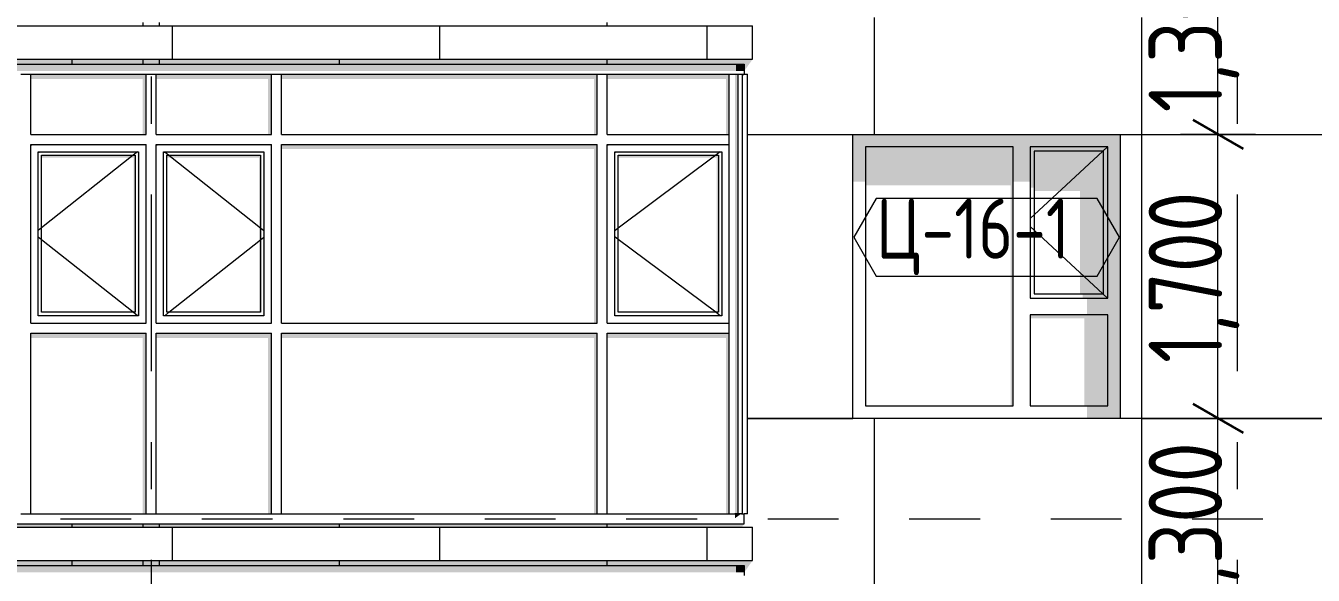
# Model space of a CAD drawing. Header units: millimetres. Extents: x 18162 to 7085488, y 72188 to 247925.
# Drawn here: x 5816259 to 5823964, y 139046 to 142334 of the extents above; entities that cross this region are included whole.
import ezdxf
from ezdxf.enums import TextEntityAlignment as Align

# ---------------------------------------------------------------- set-up
doc = ezdxf.new("R2010")
doc.units = ezdxf.units.MM
doc.header["$MEASUREMENT"] = 0
doc.linetypes.add('Dashed', pattern=[423.333333, 211.666667, -211.666667])
doc.linetypes.add('Double Dashed', pattern=[1093.611073, 529.166651, -211.666656, 141.111112, -211.666656])
for name, color, linetype in [('Archicad Windows', 7, 'Continuous'), ('Finish - Wall', 7, 'Continuous'), ('Structural - Bearing', 7, 'Continuous'), ('Structural - Grid', 7, 'Continuous')]:
    doc.layers.add(name, color=color, linetype=linetype)
doc.styles.add('GENERATED_STYLE_3', font='', dxfattribs={"width": 0.8})
doc.styles.get('GENERATED_STYLE_3').set_extended_font_data('ISOCPEUR MON')
doc.dimstyles.new('GENERATED_STYLE__19', dxfattribs={"dimtxt": 440.00001, "dimasz": 228, "dimexe": 0.18, "dimexo": 31028.935828, "dimgap": 0, "dimtad": 1, "dimdec": 0, "dimzin": 0, "dimdsep": 46, "dimtxsty": 'GENERATED_STYLE_3', "dimblk": 'ARROWHEAD_2', "dimblk1": 'ARROWHEAD_2', "dimblk2": 'ARROWHEAD_2', "dimcen": 0.09, "dimclrd": 13, "dimclre": 13, "dimclrt": 13, "dimadec": 0, "dimazin": 0, "dimtfac": 1, "dimtdec": 4, "dimtmove": 0, "dimatfit": 3, "dimfxl": 1, "dimtolj": 1, "dimtzin": 0, "dimarcsym": 0})
doc.dimstyles.new('GENERATED_STYLE__21', dxfattribs={"dimtxt": 440.00001, "dimasz": 228, "dimexe": 0.18, "dimexo": 31149.347984, "dimgap": 0, "dimtad": 1, "dimdec": 0, "dimzin": 0, "dimdsep": 46, "dimtxsty": 'GENERATED_STYLE_3', "dimblk": 'ARROWHEAD_2', "dimblk1": 'ARROWHEAD_2', "dimblk2": 'ARROWHEAD_2', "dimcen": 0.09, "dimclrd": 13, "dimclre": 13, "dimclrt": 13, "dimadec": 0, "dimazin": 0, "dimtfac": 1, "dimtdec": 4, "dimtmove": 0, "dimatfit": 3, "dimfxl": 1, "dimtolj": 1, "dimtzin": 0, "dimarcsym": 0})
doc.dimstyles.new('GENERATED_STYLE__30', dxfattribs={"dimtxt": 440.00001, "dimasz": 228, "dimexe": 0.18, "dimexo": 0.0625, "dimgap": 0, "dimtad": 1, "dimdec": 0, "dimzin": 0, "dimdsep": 46, "dimtxsty": 'GENERATED_STYLE_3', "dimblk": 'ARROWHEAD_2', "dimblk1": 'ARROWHEAD_2', "dimblk2": 'ARROWHEAD_2', "dimcen": 0.09, "dimclrd": 13, "dimclre": 13, "dimclrt": 13, "dimadec": 0, "dimazin": 0, "dimtfac": 1, "dimtdec": 4, "dimtmove": 0, "dimatfit": 3, "dimfxl": 1, "dimtolj": 1, "dimtzin": 0, "dimarcsym": 0})
doc.dimstyles.new('GENERATED_STYLE__31', dxfattribs={"dimtxt": 440.00001, "dimasz": 228, "dimexe": 0.18, "dimexo": 1815.703396, "dimgap": 0, "dimtad": 1, "dimdec": 0, "dimzin": 0, "dimdsep": 46, "dimtxsty": 'GENERATED_STYLE_3', "dimblk": 'ARROWHEAD_2', "dimblk1": 'ARROWHEAD_2', "dimblk2": 'ARROWHEAD_2', "dimcen": 0.09, "dimclrd": 13, "dimclre": 13, "dimclrt": 13, "dimadec": 0, "dimazin": 0, "dimtfac": 1, "dimtdec": 4, "dimtmove": 0, "dimatfit": 3, "dimfxl": 1, "dimtolj": 1, "dimtzin": 0, "dimarcsym": 0})

# ---------------------------------------------------------------- blocks, each defined once
blk = doc.blocks.new('*X2386', base_point=(5785635.3, 106384.1))
at = {"layer": 'Structural - Bearing', "color": 8, "linetype": 'Continuous', "lineweight": 13}
blk.add_line((5816535.3, 139134.1), (5816535.3, 139104.1), dxfattribs=at)
blk = doc.blocks.new('*X2387', base_point=(5785635.3, 106384.1))
at = {"layer": 'Structural - Bearing', "color": 8, "linetype": 'Continuous', "lineweight": 13}
for p, q in [((5821335.3, 139284.1), (5821335.3, 138684.1)), ((5822935.3, 139284.1), (5822935.3, 136984.1)), ((5818135.3, 139134.1), (5818135.3, 139104.1)), ((5819735.3, 139134.1), (5819735.3, 139104.1))]:
    blk.add_line(p, q, dxfattribs=at)
blk = doc.blocks.new('*X2396', base_point=(5785635.3, 106384.1))
at = {"layer": 'Structural - Bearing', "color": 8, "linetype": 'Continuous', "lineweight": 13}
for p, q in [((5816535.3, 142134.1), (5816535.3, 142104.1)), ((5816535.3, 139354.1), (5816535.3, 139334.1))]:
    blk.add_line(p, q, dxfattribs=at)
blk = doc.blocks.new('*X2397', base_point=(5785635.3, 106384.1))
at = {"layer": 'Structural - Bearing', "color": 8, "linetype": 'Continuous', "lineweight": 13}
for p, q in [((5821335.3, 142284.1), (5821335.3, 141684.1)), ((5822935.3, 142284.1), (5822935.3, 139984.1)), ((5818135.3, 142134.1), (5818135.3, 142104.1)), ((5819735.3, 142134.1), (5819735.3, 142104.1)), ((5820578.3, 141684.1), (5820835.3, 141684.1)), ((5820835.3, 141684.1), (5821208.8, 141684.1)), ((5822808.8, 141684.1), (5822935.3, 141684.1)), ((5822935.3, 141684.1), (5824035.3, 141684.1)), ((5820578.3, 139984.1), (5820835.3, 139984.1)), ((5820835.3, 139984.1), (5820578.3, 139984.1)), ((5821208.8, 139984.1), (5820835.3, 139984.1)), ((5820835.3, 139984.1), (5821208.8, 139984.1)), ((5821335.3, 139984.1), (5821335.3, 139384.1)), ((5822935.3, 139984.1), (5822808.8, 139984.1)), ((5822935.3, 139984.1), (5824035.3, 139984.1)), ((5822935.3, 139984.1), (5822935.3, 139384.1)), ((5824035.3, 139984.1), (5822935.3, 139984.1)), ((5821335.3, 139384.1), (5821335.3, 139284.1)), ((5822935.3, 139384.1), (5822935.3, 139284.1)), ((5818135.3, 139354.1), (5818135.3, 139334.1)), ((5819735.3, 139354.1), (5819735.3, 139334.1))]:
    blk.add_line(p, q, dxfattribs=at)
blk = doc.blocks.new('*X2404', base_point=(5785635.3, 106384.1))
at = {"layer": 'Structural - Bearing', "color": 7, "linetype": 'Continuous', "lineweight": 9}
for p, q in [((5813935.3, 139334.1), (5813935.3, 139134.1)), ((5815535.3, 139334.1), (5815535.3, 139134.1)), ((5817135.3, 139334.1), (5817135.3, 139134.1)), ((5818735.3, 139334.1), (5818735.3, 139134.1)), ((5820335.3, 139334.1), (5820335.3, 139134.1))]:
    blk.add_line(p, q, dxfattribs=at)
blk = doc.blocks.new('*X2407', base_point=(5785635.3, 106384.1))
at = {"layer": 'Structural - Bearing', "color": 8, "linetype": 'Continuous', "lineweight": 13}
for p, q in [((5819735.3, 142354.1), (5819735.3, 142334.1)), ((5821335.3, 142384.1), (5821335.3, 142284.1)), ((5822935.3, 142384.1), (5822935.3, 142284.1))]:
    blk.add_line(p, q, dxfattribs=at)
blk = doc.blocks.new('*X2414', base_point=(5785635.3, 106384.1))
at = {"layer": 'Structural - Bearing', "color": 7, "linetype": 'Continuous', "lineweight": 9}
for p, q in [((5813935.3, 142334.1), (5813935.3, 142134.1)), ((5815535.3, 142334.1), (5815535.3, 142134.1)), ((5817135.3, 142334.1), (5817135.3, 142134.1)), ((5818735.3, 142334.1), (5818735.3, 142134.1)), ((5820335.3, 142334.1), (5820335.3, 142134.1))]:
    blk.add_line(p, q, dxfattribs=at)
blk = doc.blocks.new('*D2613', base_point=(5785635.3, 106384.1))
at = {"color": 12, "linetype": 'Continuous', "lineweight": 35}
for p, q in [((5838328.4, 139220.7), (5838628.4, 139047.5)), ((5838328.4, 136420.7), (5838628.4, 136247.5))]:
    blk.add_line(p, q, dxfattribs=at)
at = {"color": 13, "linetype": 'Continuous', "lineweight": 13}
for p, q in [((5838703.4, 139134.1), (5837187.8, 139134.1)), ((5838478.4, 136334.1), (5838478.4, 139134.1)), ((5838703.4, 136334.1), (5837187.8, 136334.1))]:
    blk.add_line(p, q, dxfattribs=at)
at = {"color": 13, "lineweight": 13, "char_height": 440, "attachment_point": 7, "rotation": 90, "style": 'GENERATED_STYLE_3'}
for s, insert in [('\\A1;{\\pql;\\fISOCPEUR MON|b0|i0|c0|p0;\\W0.800000;2,800}', (5838605.9, 137549.6)), ('\\A1;{\\pql;\\fISOCPEUR MON|b0|i0|c0|p0;\\W0.800000;200}', (5838518.1, 136420.8))]:
    blk.add_mtext(s, dxfattribs=dict(at, insert=insert))
blk = doc.blocks.new('ARROWHEAD_2')
at = {"color": 0, "linetype": 'Continuous', "lineweight": 0}
for p, q in [((-0.378, -0.655), (0.378, 0.655)), ((0, 0), (-1, 0))]:
    blk.add_line(p, q, dxfattribs=at)
blk = doc.blocks.new('*D2614', base_point=(5785635.3, 106384.1))
at = {"color": 12, "linetype": 'Continuous', "lineweight": 35}
for p, q in [((5838328.4, 139420.7), (5838628.4, 139247.5)), ((5838328.4, 139220.7), (5838628.4, 139047.5))]:
    blk.add_line(p, q, dxfattribs=at)
at = {"color": 13, "linetype": 'Continuous', "lineweight": 13}
for p, q in [((5838703.4, 139334.1), (5837187.8, 139334.1)), ((5838478.4, 139134.1), (5838478.4, 139334.1)), ((5838703.4, 139134.1), (5837187.8, 139134.1))]:
    blk.add_line(p, q, dxfattribs=at)
blk = doc.blocks.new('*D2615', base_point=(5785635.3, 106384.1))
at = {"color": 12, "linetype": 'Continuous', "lineweight": 35}
for p, q in [((5838328.4, 142220.7), (5838628.4, 142047.5)), ((5838328.4, 139420.7), (5838628.4, 139247.5))]:
    blk.add_line(p, q, dxfattribs=at)
at = {"color": 13, "linetype": 'Continuous', "lineweight": 13}
for p, q in [((5838703.4, 142134.1), (5837187.8, 142134.1)), ((5838478.4, 139334.1), (5838478.4, 142134.1)), ((5838703.4, 139334.1), (5837187.8, 139334.1))]:
    blk.add_line(p, q, dxfattribs=at)
at = {"color": 13, "lineweight": 13, "char_height": 440, "attachment_point": 7, "rotation": 90, "style": 'GENERATED_STYLE_3'}
for s, insert in [('\\A1;{\\pql;\\fISOCPEUR MON|b0|i0|c0|p0;\\W0.800000;2,800}', (5838605.9, 140549.6)), ('\\A1;{\\pql;\\fISOCPEUR MON|b0|i0|c0|p0;\\W0.800000;200}', (5838518.1, 139420.8))]:
    blk.add_mtext(s, dxfattribs=dict(at, insert=insert))
blk = doc.blocks.new('*D2616', base_point=(5785635.3, 106384.1))
at = {"color": 12, "linetype": 'Continuous', "lineweight": 35}
for p, q in [((5838328.4, 142420.7), (5838628.4, 142247.5)), ((5838328.4, 142220.7), (5838628.4, 142047.5))]:
    blk.add_line(p, q, dxfattribs=at)
at = {"color": 13, "linetype": 'Continuous', "lineweight": 13}
for p, q in [((5838703.4, 142334.1), (5837187.8, 142334.1)), ((5838478.4, 142134.1), (5838478.4, 142334.1)), ((5838703.4, 142134.1), (5837187.8, 142134.1))]:
    blk.add_line(p, q, dxfattribs=at)
blk = doc.blocks.new('*D2617', base_point=(5785635.3, 106384.1))
at = {"color": 12, "linetype": 'Continuous', "lineweight": 35}
for p, q in [((5838328.4, 145220.7), (5838628.4, 145047.5)), ((5838328.4, 142420.7), (5838628.4, 142247.5))]:
    blk.add_line(p, q, dxfattribs=at)
at = {"color": 13, "linetype": 'Continuous', "lineweight": 13}
for p, q in [((5838703.4, 145134.1), (5837187.8, 145134.1)), ((5838478.4, 142334.1), (5838478.4, 145134.1)), ((5838703.4, 142334.1), (5837187.8, 142334.1))]:
    blk.add_line(p, q, dxfattribs=at)
at = {"color": 13, "lineweight": 13, "char_height": 440, "attachment_point": 7, "rotation": 90, "style": 'GENERATED_STYLE_3'}
for s, insert in [('\\A1;{\\pql;\\fISOCPEUR MON|b0|i0|c0|p0;\\W0.800000;2,800}', (5838605.9, 143549.6)), ('\\A1;{\\pql;\\fISOCPEUR MON|b0|i0|c0|p0;\\W0.800000;200}', (5838518.1, 142420.8))]:
    blk.add_mtext(s, dxfattribs=dict(at, insert=insert))
blk = doc.blocks.new('*D2646', base_point=(5785635.3, 106384.1))
at = {"color": 13, "linetype": 'Continuous', "lineweight": 13}
for p, q in [((5801482.5, 156834.1), (5801482.5, 156980.8)), ((5816658.8, 156834.1), (5801257.5, 156834.1)), ((5801482.5, 102734.1), (5801482.5, 156834.1)), ((5806188.8, 102734.1), (5801257.5, 102734.1)), ((5801482.5, 102587.4), (5801482.5, 102734.1))]:
    blk.add_line(p, q, dxfattribs=at)
at = {"color": 12, "linetype": 'Continuous', "lineweight": 35}
for p, q in [((5801632.5, 156747.5), (5801332.5, 156920.7)), ((5801332.5, 102820.7), (5801632.5, 102647.5))]:
    blk.add_line(p, q, dxfattribs=at)
at = {"color": 13, "lineweight": 13, "insert": (5801610.1, 129125.4), "char_height": 440, "attachment_point": 7, "rotation": 90, "style": 'GENERATED_STYLE_3'}
blk.add_mtext('\\A1;{\\pql;\\fISOCPEUR MON|b0|i0|c0|p0;\\W0.800000;54,100}', dxfattribs=at)
blk = doc.blocks.new('*D2670', base_point=(5785635.3, 106384.1))
at = {"color": 12, "linetype": 'Continuous', "lineweight": 35}
for p, q in [((5823243.5, 140070.7), (5823543.5, 139897.5)), ((5823243.5, 138770.7), (5823543.5, 138597.5))]:
    blk.add_line(p, q, dxfattribs=at)
at = {"color": 13, "linetype": 'Continuous', "lineweight": 13}
for p, q in [((5823618.5, 139984.1), (5823168.5, 139984.1)), ((5823393.5, 138684.1), (5823393.5, 139984.1)), ((5823618.5, 138684.1), (5823168.5, 138684.1))]:
    blk.add_line(p, q, dxfattribs=at)
at = {"color": 13, "lineweight": 13, "insert": (5823521.1, 138815.9), "char_height": 440, "attachment_point": 7, "rotation": 90, "style": 'GENERATED_STYLE_3'}
blk.add_mtext('\\A1;{\\pql;\\fISOCPEUR MON|b0|i0|c0|p0;\\W0.800000;1,300}', dxfattribs=at)
blk = doc.blocks.new('*D2671', base_point=(5785635.3, 106384.1))
at = {"color": 12, "linetype": 'Continuous', "lineweight": 35}
for p, q in [((5823243.5, 141770.7), (5823543.5, 141597.5)), ((5823243.5, 140070.7), (5823543.5, 139897.5))]:
    blk.add_line(p, q, dxfattribs=at)
at = {"color": 13, "linetype": 'Continuous', "lineweight": 13}
for p, q in [((5823618.5, 141684.1), (5823168.5, 141684.1)), ((5823393.5, 139984.1), (5823393.5, 141684.1)), ((5823618.5, 139984.1), (5823168.5, 139984.1))]:
    blk.add_line(p, q, dxfattribs=at)
at = {"color": 13, "lineweight": 13, "insert": (5823521.1, 140315.9), "char_height": 440, "attachment_point": 7, "rotation": 90, "style": 'GENERATED_STYLE_3'}
blk.add_mtext('\\A1;{\\pql;\\fISOCPEUR MON|b0|i0|c0|p0;\\W0.800000;1,700}', dxfattribs=at)
blk = doc.blocks.new('*D2672', base_point=(5785635.3, 106384.1))
at = {"color": 12, "linetype": 'Continuous', "lineweight": 35}
for p, q in [((5823243.5, 143070.7), (5823543.5, 142897.5)), ((5823243.5, 141770.7), (5823543.5, 141597.5))]:
    blk.add_line(p, q, dxfattribs=at)
at = {"color": 13, "linetype": 'Continuous', "lineweight": 13}
for p, q in [((5823618.5, 142984.1), (5823168.5, 142984.1)), ((5823393.5, 141684.1), (5823393.5, 142984.1)), ((5823618.5, 141684.1), (5823168.5, 141684.1))]:
    blk.add_line(p, q, dxfattribs=at)
at = {"color": 13, "lineweight": 13, "insert": (5823521.1, 141815.9), "char_height": 440, "attachment_point": 7, "rotation": 90, "style": 'GENERATED_STYLE_3'}
blk.add_mtext('\\A1;{\\pql;\\fISOCPEUR MON|b0|i0|c0|p0;\\W0.800000;1,300}', dxfattribs=at)
blk = doc.blocks.new('Label_171_3', base_point=(5822008.8, 140834.1))
at = {"color": 13, "linetype": 'Continuous', "lineweight": 13, "flags": 128}
blk.add_lwpolyline([(5821213.7, 141068.3), (5821347.8, 140836.1), (5822669.9, 140836.1), (5822804, 141068.3), (5822669.9, 141300.6), (5821347.8, 141300.6)], close=True, dxfattribs=at)
at = {"color": 13, "lineweight": 13, "insert": (5821347.8, 141299.9), "char_height": 360, "attachment_point": 1, "style": 'GENERATED_STYLE_3'}
blk.add_mtext('\\A1;{\\pql;\\pt0,253000;\\fISOCPEUR MON|b0|i0|c0|p0;\\W0.800000;Ц-16-1\\fISOCPEUR MON|b0|i0|c0|p0;\\W0.800000;\\A1{\\H.66x;\\S^  ;}\\fISOCPEUR MON|b0|i0|c0|p0;\\W0.800000;\\fISOCPEUR MON|b0|i0|c0|p0;\\W0.800000;\\A1{\\H.66x;\\S^  ;}\\fISOCPEUR MON|b0|i0|c0|p0;\\W0.800000; \\fISOCPEUR MON|b0|i0|c0|p0;\\W0.800000;\\fISOCPEUR MON|b0|i0|c0|p0;\\W0.800000;\\fISOCPEUR MON|b0|i0|c0|p0;\\W0.800000;\\fISOCPEUR MON|b0|i0|c0|p0;\\W0.800000;\\fISOCPEUR MON|b0|i0|c0|p0;\\W0.800000;\\fISOCPEUR MON|b0|i0|c0|p0;\\W0.800000;\\fISOCPEUR MON|b0|i0|c0|p0;\\W0.800000;\\fISOCPEUR MON|b0|i0|c0|p0;\\W0.800000;\\fISOCPEUR MON|b0|i0|c0|p0;\\W0.800000;\\fISOCPEUR MON|b0|i0|c0|p0;\\W0.800000;\\fISOCPEUR MON|b0|i0|c0|p0;\\W0.800000;\\fISOCPEUR MON|b0|i0|c0|p0;\\W0.800000;\\fISOCPEUR MON|b0|i0|c0|p0;\\W0.800000;\\fISOCPEUR MON|b0|i0|c0|p0;\\W0.800000;\\fISOCPEUR MON|b0|i0|c0|p0;\\W0.800000;\\fISOCPEUR MON|b0|i0|c0|p0;\\W0.800000;\\fISOCPEUR MON|b0|i0|c0|p0;\\W0.800000;\\fISOCPEUR MON|b0|i0|c0|p0;\\W0.800000;\\fISOCPEUR MON|b0|i0|c0|p0;\\W0.800000;\\fISOCPEUR MON|b0|i0|c0|p0;\\W0.800000;\\fISOCPEUR MON|b0|i0|c0|p0;\\W0.800000;\\fISOCPEUR MON|b0|i0|c0|p0;\\W0.800000;\\fISOCPEUR MON|b0|i0|c0|p0;\\W0.800000;\\fISOCPEUR MON|b0|i0|c0|p0;\\W0.800000;\\fISOCPEUR MON|b0|i0|c0|p0;\\W0.800000;\\fISOCPEUR MON|b0|i0|c0|p0;\\W0.800000;\\fISOCPEUR MON|b0|i0|c0|p0;\\W0.800000;\\fISOCPEUR MON|b0|i0|c0|p0;\\W0.800000;\\fISOCPEUR MON|b0|i0|c0|p0;\\W0.800000;\\fISOCPEUR MON|b0|i0|c0|p0;\\W0.800000;\\fISOCPEUR MON|b0|i0|c0|p0;\\W0.800000;\\fISOCPEUR MON|b0|i0|c0|p0;\\W0.800000;\\fISOCPEUR MON|b0|i0|c0|p0;\\W0.800000;\\fISOCPEUR MON|b0|i0|c0|p0;\\W0.800000;\\fISOCPEUR MON|b0|i0|c0|p0;\\W0.800000;\\fISOCPEUR MON|b0|i0|c0|p0;\\W0.800000;\\fISOCPEUR MON|b0|i0|c0|p0;\\W0.800000;\\fISOCPEUR MON|b0|i0|c0|p0;\\W0.800000;\\fISOCPEUR MON|b0|i0|c0|p0;\\W0.800000;\\fISOCPEUR MON|b0|i0|c0|p0;\\W0.800000;\\fISOCPEUR MON|b0|i0|c0|p0;\\W0.800000;\\fISOCPEUR MON|b0|i0|c0|p0;\\W0.800000;\\fISOCPEUR MON|b0|i0|c0|p0;\\W0.800000;}', dxfattribs=at)
blk = doc.blocks.new('Standard grid marker[376]_3', base_point=(5817008.8, 166384.1))
at = {"layer": 'Structural - Grid', "color": 13, "linetype": 'Double Dashed', "lineweight": 13, "ltscale": 2}
blk.add_line((5817008.8, 165384.1), (5817008.8, 100884.1), dxfattribs=at)
at = {"layer": 'Structural - Grid', "color": 13, "lineweight": 13, "style": 'GENERATED_STYLE_3'}
blk.add_attdef('AC_MarkerText_1', text='', height=500, rotation=360, dxfattribs=at).set_placement((5817008.8, 99534.1), align=Align.TOP_CENTER)
blk = doc.blocks.new('Standard grid marker[377]_3', base_point=(5823508.8, 166384.1))
at = {"layer": 'Structural - Grid', "color": 13, "linetype": 'Double Dashed', "lineweight": 13, "ltscale": 2}
blk.add_line((5823508.8, 165384.1), (5823508.8, 100884.1), dxfattribs=at)
at = {"layer": 'Structural - Grid', "color": 13, "lineweight": 13, "style": 'GENERATED_STYLE_3'}
blk.add_attdef('AC_MarkerText_1', text='', height=500, rotation=360, dxfattribs=at).set_placement((5823508.8, 99534.1), align=Align.TOP_CENTER)

msp = doc.modelspace()

# ---------------------------------------------------------------- hatches: boundary and pattern name
at = {"layer": 'Archicad Windows', "linetype": 'Continuous', "lineweight": 0}
for points in [[(5821208.8, 141684.1), (5821208.8, 141609.1), (5821283.8, 141609.1), (5822168.8, 141609.1), (5822268.8, 141609.1), (5822733.8, 141609.1), (5822808.8, 141609.1), (5822808.8, 141684.1)], [(5821283.8, 141609.1), (5821208.8, 141609.1), (5821208.8, 141401.2), (5821283.8, 141401.2)], [(5821283.8, 141609.1), (5821283.8, 141380), (5822153.8, 141380), (5822153.8, 140059.1), (5822168.8, 140059.1), (5822168.8, 141609.1)], [(5822168.8, 141609.1), (5822168.8, 141401.2), (5822268.8, 141401.2), (5822268.8, 141609.1)], [(5822268.8, 141609.1), (5822268.8, 141584.1), (5822293.8, 141584.1), (5822708.8, 141584.1), (5822733.8, 141584.1), (5822733.8, 141609.1)], [(5822293.8, 141584.1), (5822268.8, 141584.1), (5822268.8, 141365.9), (5822293.8, 141365.9)], [(5822293.8, 141584.1), (5822293.8, 141344.7), (5822568.8, 141344.7), (5822568.8, 140729.1), (5822708.8, 140729.1), (5822708.8, 141584.1)], [(5822708.8, 140729.1), (5822733.8, 140729.1), (5822733.8, 141584.1), (5822708.8, 141584.1)], [(5822733.8, 140704.1), (5822733.8, 140604.1), (5822733.8, 140059.1), (5822808.8, 140059.1), (5822808.8, 141609.1), (5822733.8, 141609.1)], [(5822733.8, 140729.1), (5822583.8, 140729.1), (5822583.8, 140704.1), (5822733.8, 140704.1)], [(5822608.8, 140704.1), (5822608.8, 140604.1), (5822733.8, 140604.1), (5822733.8, 140704.1)], [(5822268.8, 140604.1), (5822268.8, 140582.9), (5822593.8, 140582.9), (5822593.8, 140059.1), (5822733.8, 140059.1), (5822733.8, 140604.1)], [(5822608.8, 139984.1), (5822808.8, 139984.1), (5822808.8, 140059.1), (5822608.8, 140059.1)]]:
    msp.add_hatch(color=49, dxfattribs=at).paths.add_polyline_path(points)
at = {"layer": 'Finish - Wall', "linetype": 'Continuous', "lineweight": 0}
for points in [[(5814308.8, 142104.1), (5814308.8, 142063.4), (5816258.8, 142063.4), (5816258.8, 142104.1)], [(5817008.8, 142104.1), (5816258.8, 142104.1), (5816258.8, 142063.4), (5817008.8, 142063.4)], [(5817008.8, 142104.1), (5817008.8, 142063.4), (5817758.8, 142063.4), (5817758.8, 142104.1)], [(5817758.8, 142063.4), (5819708.8, 142063.4), (5819708.8, 142104.1), (5817758.8, 142104.1)], [(5819708.8, 142104.1), (5819708.8, 142063.4), (5820508.8, 142063.4), (5820508.8, 142104.1)], [(5820508.8, 142104.1), (5820508.8, 142063.4), (5820558.8, 142063.4), (5820558.8, 142104.1)], [(5816288.8, 142015.8), (5816958.8, 142015.8), (5816958.8, 141684.1), (5816978.8, 141684.1), (5816978.8, 142044.1), (5816288.8, 142044.1)], [(5817038.8, 142044.1), (5817038.8, 142015.8), (5817708.8, 142015.8), (5817708.8, 141684.1), (5817728.8, 141684.1), (5817728.8, 142044.1)], [(5819678.8, 142044.1), (5817788.8, 142044.1), (5817788.8, 142015.8), (5819658.8, 142015.8), (5819658.8, 141684.1), (5819678.8, 141684.1)], [(5819738.8, 142044.1), (5819738.8, 142015.8), (5820448.8, 142015.8), (5820448.8, 141684.1), (5820468.8, 141684.1), (5820468.8, 142044.1)], [(5820521.8, 142044.1), (5820502.3, 142044.1), (5820502.3, 141654.1), (5820521.8, 141654.1)], [(5820548.8, 142033.4), (5820550, 142031.6), (5820558.8, 142044.1), (5820548.8, 142044.1)], [(5816978.8, 141624.1), (5816288.8, 141624.1), (5816295.9, 141617), (5816971.8, 141617)], [(5816288.8, 141617), (5816295.9, 141617), (5816288.8, 141624.1)], [(5816978.8, 141624.1), (5816971.8, 141617), (5816973.8, 141617), (5816973.8, 140559.1), (5816978.8, 140554.1)], [(5817728.8, 141624.1), (5817038.8, 141624.1), (5817045.9, 141617), (5817721.8, 141617)], [(5817045.9, 141617), (5817038.8, 141624.1), (5817038.8, 141617)], [(5817721.8, 141617), (5817723.8, 141617), (5817723.8, 140559.1), (5817728.8, 140554.1), (5817728.8, 141624.1)], [(5819678.8, 141624.1), (5817788.8, 141624.1), (5817788.8, 141595.8), (5819658.8, 141595.8), (5819658.8, 140554.1), (5819678.8, 140554.1)], [(5819738.8, 141624.1), (5819745.9, 141617), (5820461.8, 141617), (5820468.8, 141624.1)], [(5819738.8, 141624.1), (5819738.8, 141617), (5819745.9, 141617)], [(5820468.8, 141624.1), (5820461.8, 141617), (5820463.8, 141617), (5820463.8, 140559.1), (5820468.8, 140554.1)], [(5820521.8, 141654.1), (5820502.3, 141654.1), (5820502.3, 140524.1), (5820521.8, 140524.1)], [(5816333.8, 141572), (5816340.9, 141572), (5816333.8, 141579.1)], [(5816333.8, 141579.1), (5816340.9, 141572), (5816926.8, 141572), (5816933.8, 141579.1)], [(5816353.8, 141559.1), (5816353.8, 141544.9), (5816903.8, 141544.9), (5816903.8, 140619.1), (5816913.8, 140619.1), (5816913.8, 141559.1)], [(5816933.8, 141579.1), (5816926.8, 141572), (5816928.8, 141572), (5816928.8, 140604.1), (5816933.8, 140599.1)], [(5817090.9, 141572), (5817083.8, 141579.1), (5817083.8, 141572)], [(5817083.8, 141579.1), (5817090.9, 141572), (5817676.8, 141572), (5817683.8, 141579.1)], [(5817663.8, 141559.1), (5817103.8, 141559.1), (5817103.8, 141544.9), (5817653.8, 141544.9), (5817653.8, 140619.1), (5817663.8, 140619.1)], [(5817676.8, 141572), (5817678.8, 141572), (5817678.8, 140604.1), (5817683.8, 140599.1), (5817683.8, 141579.1)], [(5819783.8, 141572), (5819790.9, 141572), (5819783.8, 141579.1)], [(5819783.8, 141579.1), (5819790.9, 141572), (5820416.8, 141572), (5820423.8, 141579.1)], [(5819803.8, 141559.1), (5819803.8, 141544.9), (5820393.8, 141544.9), (5820393.8, 140619.1), (5820403.8, 140619.1), (5820403.8, 141559.1)], [(5820416.8, 141572), (5820418.8, 141572), (5820418.8, 140604.1), (5820423.8, 140599.1), (5820423.8, 141579.1)], [(5816928.8, 140599.1), (5816933.8, 140599.1), (5816928.8, 140604.1)], [(5816973.8, 140554.1), (5816978.8, 140554.1), (5816973.8, 140559.1)], [(5817678.8, 140599.1), (5817683.8, 140599.1), (5817678.8, 140604.1)], [(5817723.8, 140554.1), (5817728.8, 140554.1), (5817723.8, 140559.1)], [(5820418.8, 140599.1), (5820423.8, 140599.1), (5820418.8, 140604.1)], [(5820463.8, 140554.1), (5820468.8, 140554.1), (5820463.8, 140559.1)], [(5816288.8, 140465.8), (5816958.8, 140465.8), (5816958.8, 139414.1), (5816978.8, 139414.1), (5816978.8, 140494.1), (5816288.8, 140494.1)], [(5817728.8, 140494.1), (5817038.8, 140494.1), (5817038.8, 140465.8), (5817708.8, 140465.8), (5817708.8, 139414.1), (5817728.8, 139414.1)], [(5817788.8, 140494.1), (5817788.8, 140465.8), (5819658.8, 140465.8), (5819658.8, 139414.1), (5819678.8, 139414.1), (5819678.8, 140494.1)], [(5819738.8, 140494.1), (5819738.8, 140465.8), (5820448.8, 140465.8), (5820448.8, 139414.1), (5820468.8, 139414.1), (5820468.8, 140494.1)], [(5820521.8, 140524.1), (5820502.3, 140524.1), (5820502.3, 139414.1), (5820521.8, 139414.1)], [(5820502.3, 139414.1), (5820502.3, 139386.5), (5820508.8, 139391.1), (5820508.8, 139414.1)], [(5820541.2, 139414.1), (5820508.8, 139414.1), (5820508.8, 139391.1)], [(5814308.8, 139063.4), (5816258.8, 139063.4), (5816258.8, 139104.1), (5814308.8, 139104.1)], [(5817008.8, 139104.1), (5816258.8, 139104.1), (5816258.8, 139063.4), (5817008.8, 139063.4)], [(5817758.8, 139104.1), (5817008.8, 139104.1), (5817008.8, 139063.4), (5817758.8, 139063.4)], [(5817758.8, 139104.1), (5817758.8, 139063.4), (5819708.8, 139063.4), (5819708.8, 139104.1)], [(5820508.8, 139104.1), (5819708.8, 139104.1), (5819708.8, 139063.4), (5820508.8, 139063.4)], [(5820508.8, 139104.1), (5820508.8, 139063.4), (5820558.8, 139063.4), (5820558.8, 139104.1)]]:
    msp.add_hatch(color=49, dxfattribs=at).paths.add_polyline_path(points)
at = {"layer": 'Structural - Bearing', "linetype": 'Continuous', "lineweight": 0}
for points in [[(5812168.8, 141684.1), (5812408.8, 141684.1), (5812408.8, 139984.1), (5812168.8, 139984.1), (5812168.8, 139284.1), (5813408.8, 139284.1), (5813408.8, 139334.1), (5816958.8, 139334.1), (5816958.8, 139354.1), (5813458.8, 139354.1), (5813458.8, 139414.1), (5813439.3, 139414.1), (5813439.3, 142044.1), (5813458.8, 142044.1), (5813458.8, 142104.1), (5816958.8, 142104.1), (5816958.8, 142134.1), (5813408.8, 142134.1), (5813408.8, 142284.1), (5812168.8, 142284.1)], [(5816958.8, 142104.1), (5817008.8, 142104.1), (5817058.8, 142104.1), (5817058.8, 142134.1), (5816958.8, 142134.1)], [(5817058.8, 142104.1), (5820558.8, 142104.1), (5820558.8, 142063.4), (5820608.8, 142134.1), (5817058.8, 142134.1)], [(5816958.8, 139334.1), (5817058.8, 139334.1), (5817058.8, 139354.1), (5817008.8, 139354.1), (5816958.8, 139354.1)], [(5820558.8, 139354.1), (5817058.8, 139354.1), (5817058.8, 139334.1), (5820544.7, 139334.1)], [(5812408.8, 136984.1), (5812168.8, 136984.1), (5812168.8, 136284.1), (5813408.8, 136284.1), (5813408.8, 136334.1), (5816958.8, 136334.1), (5816958.8, 136354.1), (5813458.8, 136354.1), (5813458.8, 136414.1), (5813439.3, 136414.1), (5813439.3, 139044.1), (5813458.8, 139044.1), (5813458.8, 139104.1), (5816958.8, 139104.1), (5816958.8, 139134.1), (5813408.8, 139134.1), (5813408.8, 139284.1), (5812168.8, 139284.1), (5812168.8, 138684.1), (5812408.8, 138684.1)], [(5816958.8, 139104.1), (5817008.8, 139104.1), (5817058.8, 139104.1), (5817058.8, 139134.1), (5816958.8, 139134.1)], [(5820608.8, 139134.1), (5817058.8, 139134.1), (5817058.8, 139104.1), (5820558.8, 139104.1), (5820558.8, 139063.4)]]:
    msp.add_hatch(color=49, dxfattribs=at).paths.add_polyline_path(points)
at = {"layer": 'Structural - Bearing', "linetype": 'Continuous', "lineweight": 9}
h = msp.add_hatch(dxfattribs=at)
h.set_pattern_fill('Grid_100x100_0003', style=0, pattern_type=2)
h.set_pattern_definition([(0, (5785635.3, 106384.1), (0, 1000), []), (90, (5785635.3, 106384.1), (-1000, 0), [])])
h.paths.add_polyline_path([(5816958.8, 142104.1), (5817008.8, 142104.1), (5817058.8, 142104.1), (5817058.8, 142134.1), (5816958.8, 142134.1)])
h = msp.add_hatch(dxfattribs=at)
h.set_pattern_fill('Grid_100x100_0003', style=0, pattern_type=2)
h.set_pattern_definition([(0, (5785635.3, 106384.1), (0, 1000), []), (90, (5785635.3, 106384.1), (-1000, 0), [])])
h.paths.add_polyline_path([(5816958.8, 139334.1), (5817058.8, 139334.1), (5817058.8, 139354.1), (5817008.8, 139354.1), (5816958.8, 139354.1)])
h = msp.add_hatch(dxfattribs=at)
h.set_pattern_fill('Grid_100x100_0003', style=0, pattern_type=2)
h.set_pattern_definition([(0, (5785635.3, 106384.1), (0, 1000), []), (90, (5785635.3, 106384.1), (-1000, 0), [])])
h.paths.add_polyline_path([(5816958.8, 139104.1), (5817008.8, 139104.1), (5817058.8, 139104.1), (5817058.8, 139134.1), (5816958.8, 139134.1)])

# ---------------------------------------------------------------- linework, layer by layer
at = {"color": 8, "linetype": 'Dashed', "lineweight": 13, "ltscale": 2}
msp.add_line((5800379.4, 139384.1), (5841359.8, 139384.1), dxfattribs=at)
at = {"layer": 'Archicad Windows', "color": 7, "linetype": 'Continuous', "lineweight": 13}
for p, q in [((5821208.8, 139984.1), (5821208.8, 141684.1)), ((5821208.8, 141684.1), (5822808.8, 141684.1)), ((5822808.8, 141684.1), (5822808.8, 139984.1)), ((5822808.8, 139984.1), (5821208.8, 139984.1))]:
    msp.add_line(p, q, dxfattribs=at)
at = {"layer": 'Archicad Windows', "color": 7, "linetype": 'Continuous', "lineweight": 9}
for p, q in [((5821283.8, 141609.1), (5821283.8, 140059.1)), ((5822168.8, 141609.1), (5821283.8, 141609.1)), ((5822168.8, 140059.1), (5822168.8, 141609.1)), ((5822268.8, 141609.1), (5822268.8, 140704.1)), ((5822733.8, 141609.1), (5822268.8, 141609.1)), ((5822293.8, 141584.1), (5822293.8, 140729.1)), ((5822708.8, 141584.1), (5822293.8, 141584.1)), ((5822704.9, 141584.1), (5822293.8, 141202.9)), ((5822731.9, 141609.1), (5822704.9, 141584.1)), ((5822708.8, 140729.1), (5822708.8, 141584.1)), ((5822733.8, 140704.1), (5822733.8, 141609.1)), ((5822293.8, 141202.9), (5822268.8, 141179.7)), ((5822293.8, 141110.2), (5822268.8, 141133.4)), ((5822704.9, 140729.1), (5822293.8, 141110.2)), ((5822268.8, 140704.1), (5822733.8, 140704.1)), ((5822293.8, 140729.1), (5822708.8, 140729.1)), ((5822731.9, 140704.1), (5822704.9, 140729.1)), ((5822268.8, 140604.1), (5822268.8, 140059.1)), ((5822733.8, 140604.1), (5822268.8, 140604.1)), ((5822733.8, 140059.1), (5822733.8, 140604.1)), ((5821283.8, 140059.1), (5822168.8, 140059.1)), ((5822268.8, 140059.1), (5822733.8, 140059.1))]:
    msp.add_line(p, q, dxfattribs=at)
at = {"layer": 'Finish - Wall', "color": 7, "linetype": 'Continuous', "lineweight": 9}
for p, q in [((5814308.8, 142104.1), (5816258.8, 142104.1)), ((5816258.8, 142104.1), (5817008.8, 142104.1)), ((5817008.8, 142104.1), (5817758.8, 142104.1)), ((5817758.8, 142104.1), (5819708.8, 142104.1)), ((5819708.8, 142104.1), (5820508.8, 142104.1)), ((5820508.8, 142104.1), (5820558.8, 142104.1)), ((5820558.8, 142104.1), (5820558.8, 142044.1)), ((5816228.8, 142044.1), (5816258.8, 142044.1)), ((5816258.8, 142044.1), (5816288.8, 142044.1)), ((5816288.8, 142044.1), (5816978.8, 142044.1)), ((5816288.8, 141684.1), (5816288.8, 142044.1)), ((5816978.8, 142044.1), (5817008.8, 142044.1)), ((5816978.8, 141684.1), (5816978.8, 142044.1)), ((5817008.8, 142044.1), (5817038.8, 142044.1)), ((5817038.8, 142044.1), (5817728.8, 142044.1)), ((5817038.8, 141684.1), (5817038.8, 142044.1)), ((5817728.8, 142044.1), (5817758.8, 142044.1)), ((5817728.8, 141684.1), (5817728.8, 142044.1)), ((5817758.8, 142044.1), (5817788.8, 142044.1)), ((5817788.8, 142044.1), (5819678.8, 142044.1)), ((5817788.8, 141684.1), (5817788.8, 142044.1)), ((5819678.8, 142044.1), (5819708.8, 142044.1)), ((5819678.8, 141684.1), (5819678.8, 142044.1)), ((5819708.8, 142044.1), (5819738.8, 142044.1)), ((5819738.8, 142044.1), (5820468.8, 142044.1)), ((5819738.8, 141684.1), (5819738.8, 142044.1)), ((5820468.8, 142044.1), (5820502.3, 142044.1)), ((5820468.8, 141684.1), (5820468.8, 142044.1)), ((5820502.3, 142044.1), (5820521.8, 142044.1)), ((5820521.8, 142044.1), (5820541.2, 142044.1)), ((5820521.8, 141654.1), (5820521.8, 142044.1)), ((5820541.2, 142044.1), (5820548.8, 142044.1)), ((5820548.8, 142044.1), (5820558.8, 142044.1)), ((5820548.8, 141654.1), (5820548.8, 142044.1)), ((5820558.8, 142044.1), (5820578.3, 142044.1)), ((5820578.3, 141654.1), (5820578.3, 142044.1)), ((5816288.8, 141684.1), (5816978.8, 141684.1)), ((5816288.8, 140554.1), (5816288.8, 141624.1)), ((5816288.8, 141624.1), (5816978.8, 141624.1)), ((5816978.8, 140554.1), (5816978.8, 141624.1)), ((5817038.8, 141684.1), (5817728.8, 141684.1)), ((5817038.8, 140554.1), (5817038.8, 141624.1)), ((5817038.8, 141624.1), (5817728.8, 141624.1)), ((5817728.8, 140554.1), (5817728.8, 141624.1)), ((5817788.8, 141684.1), (5819678.8, 141684.1)), ((5817788.8, 140554.1), (5817788.8, 141624.1)), ((5817788.8, 141624.1), (5819678.8, 141624.1)), ((5819678.8, 140554.1), (5819678.8, 141624.1)), ((5819738.8, 141684.1), (5820468.8, 141684.1)), ((5819738.8, 140554.1), (5819738.8, 141624.1)), ((5819738.8, 141624.1), (5820468.8, 141624.1)), ((5820468.8, 141654.1), (5820468.8, 141684.1)), ((5820468.8, 141624.1), (5820468.8, 141654.1)), ((5820468.8, 140554.1), (5820468.8, 141624.1)), ((5820521.8, 140524.1), (5820521.8, 141654.1)), ((5820548.8, 140524.1), (5820548.8, 141654.1)), ((5820578.3, 140524.1), (5820578.3, 141654.1)), ((5816333.8, 140599.1), (5816333.8, 141579.1)), ((5816333.8, 141579.1), (5816933.8, 141579.1)), ((5816353.8, 141559.1), (5816913.8, 141559.1)), ((5816902, 141559.1), (5816353.8, 141124.7)), ((5816353.8, 140619.1), (5816353.8, 141559.1)), ((5816927.3, 141579.1), (5816902, 141559.1)), ((5816913.8, 141559.1), (5816913.8, 140619.1)), ((5816933.8, 141579.1), (5816933.8, 140599.1)), ((5817083.8, 140599.1), (5817083.8, 141579.1)), ((5817083.8, 141579.1), (5817683.8, 141579.1)), ((5817090.4, 141579.1), (5817115.6, 141559.1)), ((5817103.8, 141559.1), (5817663.8, 141559.1)), ((5817103.8, 140619.1), (5817103.8, 141559.1)), ((5817115.6, 141559.1), (5817663.8, 141124.7)), ((5817663.8, 141559.1), (5817663.8, 140619.1)), ((5817683.8, 141579.1), (5817683.8, 140599.1)), ((5819783.8, 140599.1), (5819783.8, 141579.1)), ((5819783.8, 141579.1), (5820423.8, 141579.1)), ((5819803.8, 141559.1), (5820403.8, 141559.1)), ((5820388.5, 141559.1), (5819803.8, 141122.7)), ((5819803.8, 140619.1), (5819803.8, 141559.1)), ((5820415.3, 141579.1), (5820388.5, 141559.1)), ((5820403.8, 141559.1), (5820403.8, 140619.1)), ((5820423.8, 141579.1), (5820423.8, 140599.1)), ((5816353.8, 141124.7), (5816333.8, 141108.9)), ((5817663.8, 141124.7), (5817683.8, 141108.9)), ((5819803.8, 141122.7), (5819783.8, 141107.7)), ((5816353.8, 141053.4), (5816333.8, 141069.3)), ((5816902, 140619.1), (5816353.8, 141053.4)), ((5817115.6, 140619.1), (5817663.8, 141053.4)), ((5817663.8, 141053.4), (5817683.8, 141069.3)), ((5819803.8, 141055.5), (5819783.8, 141070.4)), ((5820388.5, 140619.1), (5819803.8, 141055.5)), ((5816913.8, 140619.1), (5816353.8, 140619.1)), ((5816927.3, 140599.1), (5816902, 140619.1)), ((5817090.4, 140599.1), (5817115.6, 140619.1)), ((5817663.8, 140619.1), (5817103.8, 140619.1)), ((5820403.8, 140619.1), (5819803.8, 140619.1)), ((5820415.3, 140599.1), (5820388.5, 140619.1)), ((5816288.8, 140554.1), (5816978.8, 140554.1)), ((5816933.8, 140599.1), (5816333.8, 140599.1)), ((5817038.8, 140554.1), (5817728.8, 140554.1)), ((5817683.8, 140599.1), (5817083.8, 140599.1)), ((5817788.8, 140554.1), (5819678.8, 140554.1)), ((5819738.8, 140554.1), (5820468.8, 140554.1)), ((5820423.8, 140599.1), (5819783.8, 140599.1)), ((5820468.8, 140524.1), (5820468.8, 140554.1)), ((5816288.8, 139414.1), (5816288.8, 140494.1)), ((5816288.8, 140494.1), (5816978.8, 140494.1)), ((5816978.8, 139414.1), (5816978.8, 140494.1)), ((5817038.8, 139414.1), (5817038.8, 140494.1)), ((5817038.8, 140494.1), (5817728.8, 140494.1)), ((5817728.8, 139414.1), (5817728.8, 140494.1)), ((5817788.8, 139414.1), (5817788.8, 140494.1)), ((5817788.8, 140494.1), (5819678.8, 140494.1)), ((5819678.8, 139414.1), (5819678.8, 140494.1)), ((5819738.8, 139414.1), (5819738.8, 140494.1)), ((5819738.8, 140494.1), (5820468.8, 140494.1)), ((5820468.8, 140494.1), (5820468.8, 140524.1)), ((5820468.8, 139414.1), (5820468.8, 140494.1)), ((5820521.8, 139414.1), (5820521.8, 140524.1)), ((5820548.8, 139414.1), (5820548.8, 140524.1)), ((5820578.3, 139414.1), (5820578.3, 140524.1)), ((5816228.8, 139414.1), (5816258.8, 139414.1)), ((5816258.8, 139414.1), (5816288.8, 139414.1)), ((5816288.8, 139414.1), (5816978.8, 139414.1)), ((5816978.8, 139414.1), (5817008.8, 139414.1)), ((5817008.8, 139414.1), (5817038.8, 139414.1)), ((5817038.8, 139414.1), (5817728.8, 139414.1)), ((5817728.8, 139414.1), (5817758.8, 139414.1)), ((5817758.8, 139414.1), (5817788.8, 139414.1)), ((5817788.8, 139414.1), (5819678.8, 139414.1)), ((5819678.8, 139414.1), (5819708.8, 139414.1)), ((5819708.8, 139414.1), (5819738.8, 139414.1)), ((5819738.8, 139414.1), (5820468.8, 139414.1)), ((5820468.8, 139414.1), (5820502.3, 139414.1)), ((5820521.8, 139414.1), (5820502.3, 139414.1)), ((5820541.2, 139414.1), (5820521.8, 139414.1)), ((5820541.2, 139414.1), (5820548.8, 139414.1)), ((5820548.8, 139414.1), (5820558.8, 139414.1)), ((5820558.8, 139354.1), (5820558.8, 139414.1)), ((5820578.3, 139414.1), (5820558.8, 139414.1)), ((5814308.8, 139354.1), (5816258.8, 139354.1)), ((5816258.8, 139354.1), (5817008.8, 139354.1)), ((5817008.8, 139354.1), (5817758.8, 139354.1)), ((5817758.8, 139354.1), (5819708.8, 139354.1)), ((5819708.8, 139354.1), (5820508.8, 139354.1)), ((5820508.8, 139354.1), (5820558.8, 139354.1)), ((5814308.8, 139104.1), (5816258.8, 139104.1)), ((5816258.8, 139104.1), (5817008.8, 139104.1)), ((5817008.8, 139104.1), (5817758.8, 139104.1)), ((5817758.8, 139104.1), (5819708.8, 139104.1)), ((5819708.8, 139104.1), (5820508.8, 139104.1)), ((5820508.8, 139104.1), (5820558.8, 139104.1)), ((5820558.8, 139104.1), (5820558.8, 139044.1))]:
    msp.add_line(p, q, dxfattribs=at)
at = {"layer": 'Structural - Bearing', "color": 7, "linetype": 'Continuous', "lineweight": 13}
for p, q in [((5813408.8, 142334.1), (5820608.8, 142334.1)), ((5816958.8, 142354.1), (5816958.8, 142334.1)), ((5817058.8, 142334.1), (5817058.8, 142354.1)), ((5820608.8, 142134.1), (5820608.8, 142334.1)), ((5813408.8, 142134.1), (5820608.8, 142134.1)), ((5816958.8, 142134.1), (5816958.8, 142104.1)), ((5817058.8, 142104.1), (5817058.8, 142134.1)), ((5813408.8, 139334.1), (5820608.8, 139334.1)), ((5816958.8, 139354.1), (5816958.8, 139334.1)), ((5817058.8, 139334.1), (5817058.8, 139354.1)), ((5820608.8, 139134.1), (5820608.8, 139334.1)), ((5813408.8, 139134.1), (5820608.8, 139134.1)), ((5816958.8, 139134.1), (5816958.8, 139104.1)), ((5817058.8, 139104.1), (5817058.8, 139134.1))]:
    msp.add_line(p, q, dxfattribs=at)

# ---------------------------------------------------------------- block references
at = {"color": 12, "linetype": 'Continuous', "lineweight": 13}
msp.add_blockref('Label_171_3', (5822008.8, 140834.1), dxfattribs=at)
at = {"layer": 'Structural - Bearing', "lineweight": 0}
for name in ['*X2407', '*X2414', '*X2396', '*X2397', '*X2404', '*X2386', '*X2387']:
    msp.add_blockref(name, (5785635.3, 106384.1), dxfattribs=at)
at = {"layer": 'Structural - Grid', "color": 13, "linetype": 'Continuous', "lineweight": 13}
for name, p in [('Standard grid marker[376]_3', (5817008.8, 166384.1)), ('Standard grid marker[377]_3', (5823508.8, 166384.1))]:
    msp.add_blockref(name, p, dxfattribs=at)

# ---------------------------------------------------------------- dimensions: what is measured, and where the dimension line sits
at = {"color": 13, "linetype": 'Continuous', "lineweight": 13}
for base, p1, p2, dimstyle, picture, middle in [((5801482.5, 156834.1), (5806188.8, 102734.1), (5816658.8, 156834.1), 'GENERATED_STYLE__30', '*D2646', (5801174.5, 130029.9)), ((5838478.4, 145134.1), (5805483.8, 142334.1), (5805423.6, 145134.1), 'GENERATED_STYLE__21', '*D2617', (5838170.4, 144286.7)), ((5823393.5, 142984.1), (5822808.8, 141684.1), (5822808.8, 142984.1), 'GENERATED_STYLE__31', '*D2672', (5823085.5, 142553)), ((5838478.4, 142334.1), (5805483.8, 142134.1), (5805483.8, 142334.1), 'GENERATED_STYLE__19', '*D2616', (5838170.4, 142923)), ((5838478.4, 142134.1), (5805483.8, 139334.1), (5805483.8, 142134.1), 'GENERATED_STYLE__19', '*D2615', (5838170.4, 141286.7)), ((5823393.5, 141684.1), (5822808.8, 139984.1), (5822808.8, 141684.1), 'GENERATED_STYLE__31', '*D2671', (5823085.5, 141053)), ((5823393.5, 139984.1), (5822808.8, 138684.1), (5822808.8, 139984.1), 'GENERATED_STYLE__31', '*D2670', (5823085.5, 139553)), ((5838478.4, 139334.1), (5805483.8, 139134.1), (5805483.8, 139334.1), 'GENERATED_STYLE__19', '*D2614', (5838170.4, 139923)), ((5838478.4, 139134.1), (5805483.8, 136334.1), (5805483.8, 139134.1), 'GENERATED_STYLE__19', '*D2613', (5838170.4, 138286.7))]:
    dim = msp.add_linear_dim(base=base, p1=p1, p2=p2, angle=90, dimstyle=dimstyle, dxfattribs=at)
    dim.commit()
    dim.dimension.update_dxf_attribs({"geometry": picture, "text_midpoint": middle, "dimtype": 160, "text_rotation": 90})

doc.saveas('drawing.dxf')
